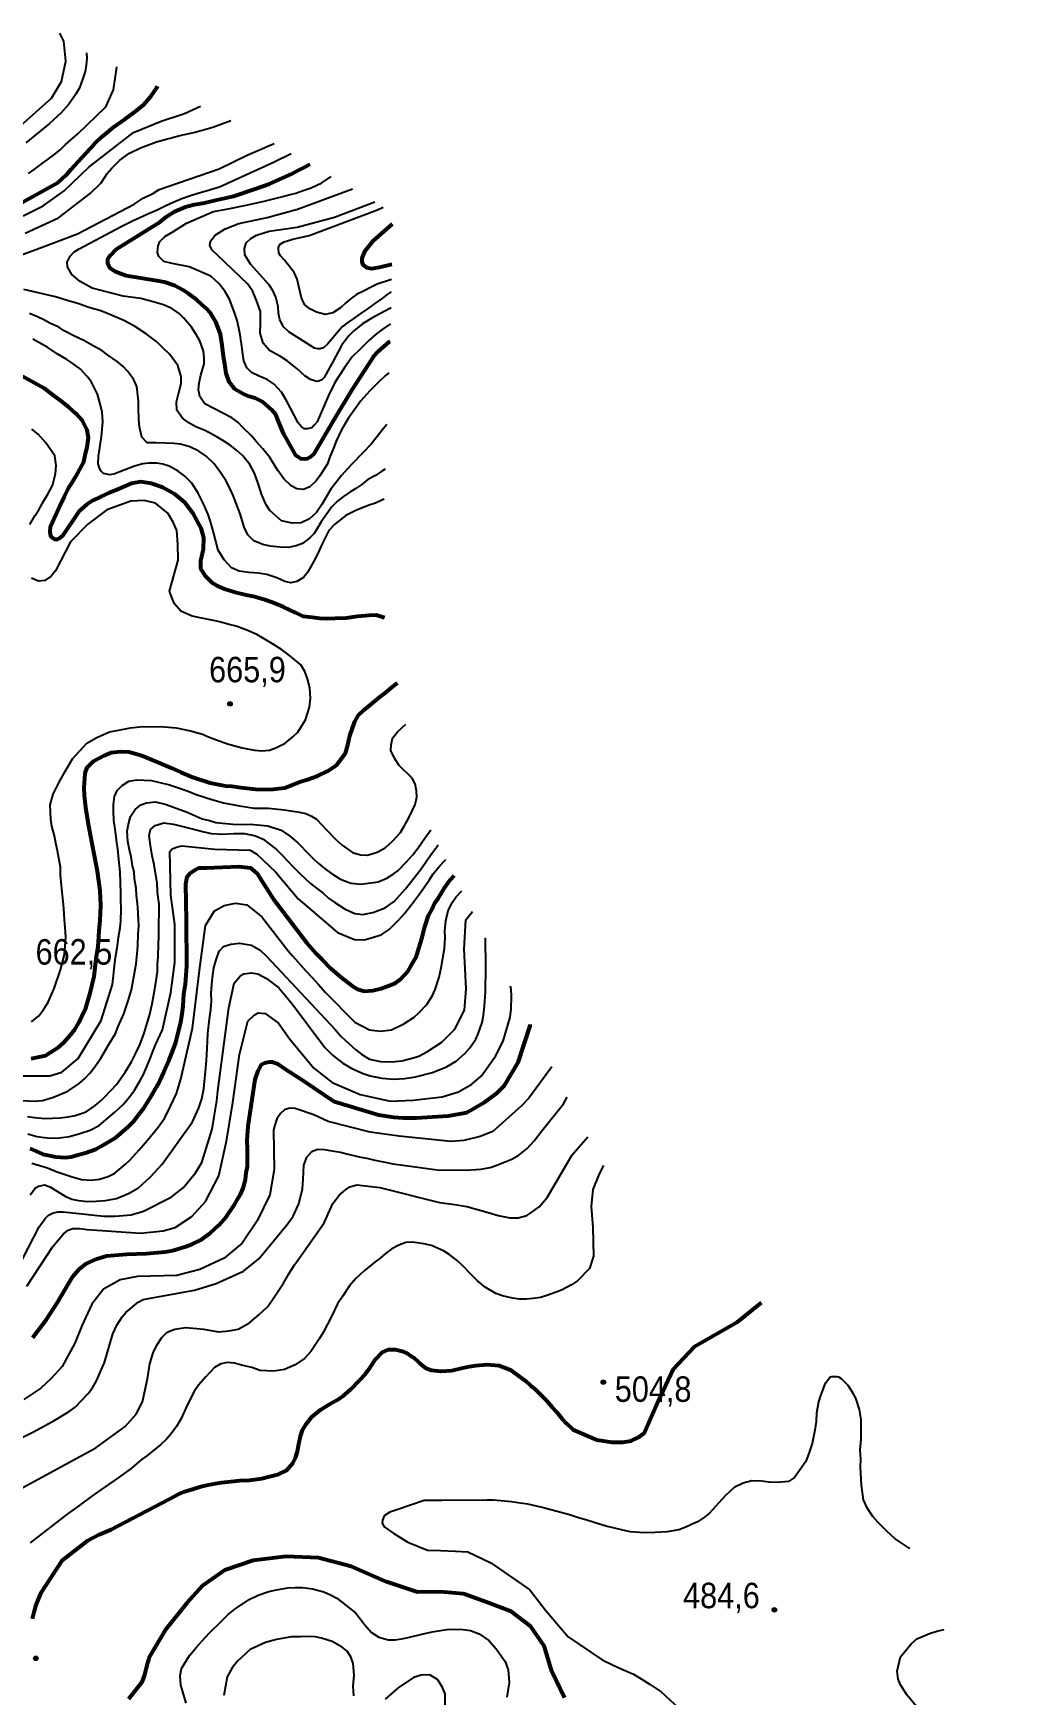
# Model space of a CAD drawing. Header units: metres. Extents: x 547833 to 556102, y 1844799 to 1850994.
# Drawn here: x 553351 to 554000, y 1849495 to 1850604 of the extents above; entities that cross this region are included whole.
import ezdxf

# ---------------------------------------------------------------- set-up
doc = ezdxf.new("R2010")
doc.units = ezdxf.units.M
doc.header["$LTSCALE"] = 6.8
for name, color, linetype, lineweight in [('1', 7, 'Continuous', 25), ('2', 7, 'Continuous', 53), ('5', 7, 'Continuous', 13)]:
    doc.layers.add(name, color=color, linetype=linetype, lineweight=lineweight)

msp = doc.modelspace()

# ---------------------------------------------------------------- hatches: boundary and pattern name
at = {"layer": '5'}
for points in [[(553483.8, 1850156.29, 1), (553480.8, 1850156.29, 1)], [(553732.94, 1849703.54, 1), (553729.94, 1849703.54, 1)], [(553847.09, 1849551.6, 1), (553844.09, 1849551.6, 1)], [(553354.22, 1849519.22, 1), (553351.22, 1849519.22, 1)]]:
    msp.add_hatch(color=256, dxfattribs=at).paths.add_polyline_path(points)

# ---------------------------------------------------------------- linework, layer by layer
at = {"layer": '1'}
for p, q in [((553406.68, 1850581.28), (553406.67, 1850581.35)), ((553589.38, 1850409.8), (553583.86, 1850406.13))]:
    msp.add_line(p, q, dxfattribs=at)
for points in [[(553340.64, 1850540.41), (553363.28, 1850560.4), (553369.87, 1850571.68), (553372.76, 1850585.2), (553371.46, 1850598.59), (553368.81, 1850603.84)], [(553386.5, 1850590.81), (553386.66, 1850586.92), (553386.36, 1850582.5), (553385.59, 1850578.4), (553384.2, 1850573.59), (553381.84, 1850567.41), (553379.39, 1850563.07), (553374.78, 1850556.54), (553369.56, 1850550.68), (553361.64, 1850543.4), (553346.02, 1850530.77)], [(553347.86, 1850510.33), (553351.66, 1850512.97), (553357.05, 1850516.89), (553360.22, 1850519.45), (553365.33, 1850523.03), (553368.92, 1850526.11), (553372.62, 1850529.68), (553375.76, 1850532.56), (553380.8, 1850536.76), (553399.37, 1850554.78), (553404.51, 1850566.05), (553406.68, 1850581.28)], [(553344.27, 1850481.95), (553357.72, 1850488.68), (553371.55, 1850498.57), (553388.16, 1850514.4), (553417.84, 1850537.56), (553436.41, 1850545.17), (553451.99, 1850550.29), (553462.55, 1850555.14)], [(553345.53, 1850470.35), (553367.75, 1850480.71), (553389.01, 1850496.93), (553395.66, 1850503.3), (553396.25, 1850504.1), (553400.34, 1850510.26), (553403.36, 1850513.89), (553408.85, 1850519.22), (553415.34, 1850523.78), (553422.59, 1850527.4), (553433.34, 1850531.43), (553448.87, 1850535.52), (553458.15, 1850537.56), (553470.94, 1850541.06), (553482.8, 1850545.64)], [(553342.48, 1850455.72), (553355.27, 1850460.3), (553380.53, 1850470.05), (553418.24, 1850489.82), (553424.43, 1850493.68), (553431.15, 1850497.12), (553434.99, 1850499.45), (553475.07, 1850513.27), (553494.23, 1850522.57), (553511.73, 1850530.27)], [(553422.71, 1850426.7), (553410.99, 1850428.37), (553390.25, 1850433.75), (553382.29, 1850438.03), (553376.78, 1850442.73), (553373.93, 1850447.84), (553373.72, 1850451.1), (553375.56, 1850454.98), (553378.21, 1850458.05), (553381.68, 1850459.88), (553409.68, 1850474.8), (553417.29, 1850478.66), (553422.1, 1850480.78), (553427.5, 1850483.29), (553433.66, 1850486.04), (553439.06, 1850488.55), (553444.46, 1850491.05), (553450.17, 1850493.6), (553455.96, 1850495.51), (553460.84, 1850497.01), (553466.34, 1850498.59), (553475.35, 1850501.34), (553510.83, 1850517.62), (553523.12, 1850523.68)], [(553583.86, 1850406.13), (553580.37, 1850403.52), (553574.91, 1850398.8), (553568.96, 1850392.76), (553563.84, 1850387.76), (553558.94, 1850380.89), (553554.76, 1850374.57), (553551.93, 1850370.3), (553547.96, 1850362.12), (553540.41, 1850344.46), (553538.43, 1850342.19), (553536.88, 1850340.49), (553533.76, 1850339.78), (553532.07, 1850339.78), (553529.95, 1850341.06), (553527.82, 1850343.89), (553520.15, 1850358.18), (553516.77, 1850364.27), (553511.74, 1850369.69), (553507.12, 1850372.8), (553501.68, 1850374.87), (553496.65, 1850377.46), (553493.46, 1850380.57), (553491.51, 1850385.24), (553490.84, 1850389.74), (553490.06, 1850396.6), (553488.76, 1850403.88), (553487.05, 1850412.05), (553485.34, 1850417.38), (553483.52, 1850422.23), (553481.96, 1850426.31), (553478.83, 1850431.64), (553475.11, 1850436.59), (553469.48, 1850441.63), (553455.16, 1850447.85), (553443.73, 1850450.1), (553438.23, 1850451.53), (553434.76, 1850454.79), (553433.94, 1850457.45), (553434.35, 1850461.94), (553435.57, 1850464.8), (553438.84, 1850468.07), (553444.14, 1850471.33), (553453.32, 1850477.05), (553471.22, 1850484.77), (553481.13, 1850486.53), (553493.01, 1850488.98), (553505.16, 1850491.78), (553511.29, 1850493.42), (553526.18, 1850497.16), (553531.2, 1850498.83), (553536.36, 1850500.68), (553543.56, 1850504.02), (553549.85, 1850508.19)], [(553582.21, 1850416.52), (553576.85, 1850413.7), (553570.65, 1850409.84), (553565.02, 1850405.26), (553561.32, 1850401.68), (553556.65, 1850395.47), (553554.45, 1850391.27), (553551.06, 1850384.89), (553545.21, 1850374.11), (553543.68, 1850372.43), (553542, 1850371.74), (553540.17, 1850371.43), (553538.64, 1850371.74), (553536.12, 1850372.81), (553532.3, 1850375.18), (553526.82, 1850380.09), (553520.4, 1850385.2), (553515.96, 1850388.17), (553508.57, 1850392.07), (553504.54, 1850396.98), (553502.52, 1850403.7), (553502.57, 1850410.18), (553502.62, 1850418.08), (553500.04, 1850425.52), (553497.64, 1850431.4), (553494.23, 1850436.39), (553473.92, 1850455.73), (553470.31, 1850458.94), (553468.91, 1850462.15), (553469.31, 1850464.96), (553472.32, 1850469.17), (553479.13, 1850473.38), (553488.15, 1850476.79), (553507.19, 1850480.81), (553527.44, 1850486.42), (553564, 1850500)], [(553589.96, 1850431.19), (553587.21, 1850429.56), (553584.03, 1850426.99), (553578.91, 1850423.41), (553574.1, 1850419.86), (553569.12, 1850416.46), (553564.58, 1850413.26), (553560.33, 1850410.41), (553557.15, 1850407.84), (553547.4, 1850396.21), (553544.75, 1850393.97), (553542.5, 1850393.15), (553540.87, 1850393.15), (553538.63, 1850393.56), (553529, 1850399.91), (553521.71, 1850404.29), (553518, 1850407.82), (553515.56, 1850412.6), (553514.75, 1850416.93), (553514.4, 1850421.46), (553512.89, 1850427.77), (553511.19, 1850431.68), (553508.3, 1850436.24), (553495.97, 1850449.71), (553492.16, 1850455.93), (553491.96, 1850460.14), (553493.16, 1850463.95), (553496.17, 1850466.76), (553499.98, 1850469.17), (553508.4, 1850471.78), (553527.04, 1850474.39), (553552.09, 1850481.01), (553579.02, 1850491.3)], [(553590.13, 1850439.46), (553580.44, 1850436.37), (553576.11, 1850434.14), (553571.33, 1850431.71), (553566.7, 1850429.44), (553563.34, 1850427.01), (553559.29, 1850423.71), (553556.01, 1850420.65), (553551.03, 1850417.25), (553545.8, 1850416.02), (553539.94, 1850417.57), (553535.57, 1850419.92), (553532.1, 1850422.68), (553530.01, 1850427.18), (553528.99, 1850431.96), (553527.18, 1850439.65), (553525.09, 1850444.15), (553518.62, 1850452.32), (553516.01, 1850455.33), (553514.81, 1850457.13), (553514.61, 1850460.14), (553514.61, 1850461.14), (553515.81, 1850462.95), (553518.42, 1850464.55), (553524.23, 1850466.36), (553535.05, 1850468.77), (553580.81, 1850485.98), (553584.45, 1850487.76)], [(553490.81, 1850321.7), (553486.58, 1850325.64), (553482.41, 1850328.95), (553478.67, 1850331.37), (553474.26, 1850334.03), (553468.71, 1850337.03), (553465.03, 1850338.82), (553459.55, 1850341.2), (553454.84, 1850343.83), (553450.53, 1850346.97), (553446.78, 1850352.23), (553446.63, 1850357.74), (553447.9, 1850363.25), (553449.65, 1850370.08), (553449.61, 1850374.65), (553447.51, 1850381.99), (553442.09, 1850389.43), (553437.12, 1850394.23), (553433.55, 1850397.93), (553426.33, 1850403.11), (553418.63, 1850408.4), (553411.41, 1850412.16), (553406.76, 1850414.16), (553402.12, 1850416.16), (553396.01, 1850418.46), (553388.18, 1850420.73), (553380.76, 1850423.52), (553373.58, 1850425.55), (553365.88, 1850428), (553344.61, 1850432.87)], [(553588.19, 1850377.25), (553585.8, 1850375.09), (553581.52, 1850371.13), (553575.71, 1850365.26), (553569.69, 1850358.42), (553564.1, 1850350.68), (553561.23, 1850346.73), (553556.47, 1850338.61), (553553.16, 1850331.6), (553551.47, 1850326.99), (553548.75, 1850320.37), (553547.3, 1850316.42), (553542.36, 1850308.44), (553539.91, 1850305), (553535.62, 1850301.04), (553531.4, 1850299.3), (553526.93, 1850299.74), (553523.08, 1850301.67), (553518.12, 1850306.48), (553514.33, 1850312.05), (553511.27, 1850316.75), (553508.94, 1850320.59), (553504.18, 1850326.37), (553500.01, 1850331.11), (553496.36, 1850335.43), (553491.05, 1850340.51), (553487.47, 1850344.21), (553483.52, 1850347.08), (553465.58, 1850356.4), (553462.11, 1850361.3), (553461.29, 1850365.79), (553461.7, 1850370.48), (553462.93, 1850375.59), (553465.17, 1850383.14), (553465.17, 1850387.23), (553464.56, 1850391.72), (553462.06, 1850398.48), (553459.28, 1850403.53), (553456.6, 1850407.65), (553454.03, 1850410.83), (553451.32, 1850413.84), (553448.47, 1850416.68), (553443.51, 1850420.06), (553437.86, 1850422.58), (553430.99, 1850424.64), (553422.71, 1850426.7)], [(553390.9, 1850395.31), (553384.83, 1850398.73), (553378, 1850401.9), (553371.62, 1850405.28), (553368.04, 1850407.56), (553362.04, 1850410.35), (553358.16, 1850412.6), (553353.82, 1850414.63), (553348.52, 1850416.87)], [(553589.75, 1850420.45), (553589.51, 1850420.35), (553582.21, 1850416.52)], [(553585.12, 1850292.82), (553583.53, 1850292.1), (553579.48, 1850290.22), (553575.22, 1850288.79), (553566.74, 1850285.62), (553559.57, 1850281.97), (553552.34, 1850276.1), (553548.23, 1850272), (553543.99, 1850263.47), (553541.85, 1850258.65), (553539.16, 1850253.13), (553534.05, 1850243.87), (553531.43, 1850240.57), (553527, 1850237.86), (553522.84, 1850236.92), (553518.79, 1850237.88), (553513.62, 1850240.29), (553506.89, 1850242.53), (553501.1, 1850243.45), (553494.9, 1850243.85), (553488.49, 1850244.71), (553483.32, 1850247.12), (553478.46, 1850252.41), (553474.43, 1850258.74), (553471.42, 1850269.93), (553469.26, 1850277.89), (553467.62, 1850282.6), (553464.59, 1850289.83), (553461.11, 1850296.86), (553456.87, 1850303.64), (553452.07, 1850308.31), (553447.77, 1850311.45), (553441.7, 1850314.87), (553437.43, 1850316.28), (553433.41, 1850316.93), (553428.22, 1850316.81), (553424.16, 1850316.35), (553418.49, 1850314.92), (553404.72, 1850309.53), (553402.2, 1850309.19), (553397.97, 1850309.99), (553396.25, 1850311.59), (553395.11, 1850313.54), (553394.42, 1850316.52), (553394.53, 1850321.52), (553395.14, 1850325.85), (553396.51, 1850334.69), (553397.46, 1850344.43), (553396.89, 1850350.84), (553395.87, 1850355.61), (553393.78, 1850362.95), (553389.67, 1850371.33), (553387.07, 1850374.82), (553382.59, 1850379.53), (553376.72, 1850383.91), (553373.32, 1850386.05), (553367.04, 1850389.92), (553360.73, 1850394.1), (553350.63, 1850399.59)], [(553585.85, 1850312.86), (553583.69, 1850311.54), (553579.44, 1850308.69), (553574.38, 1850305.91), (553570.34, 1850302.61), (553566.22, 1850299.93), (553562.24, 1850297.43), (553557.99, 1850294.58), (553554.08, 1850291.45), (553550.24, 1850287.7), (553546.82, 1850283.05), (553543.16, 1850277.74), (553540.92, 1850273.86), (553538.36, 1850269.93), (553535.53, 1850267.09), (553530.58, 1850263.37), (553526.36, 1850261.63), (553521.09, 1850260.71), (553515.72, 1850260.74), (553509.17, 1850261.42), (553504.15, 1850262.58), (553498.18, 1850265.06), (553494.26, 1850269.04), (553491.79, 1850274.13), (553490.49, 1850278.56), (553489.03, 1850283.13), (553484.5, 1850295.25), (553482.2, 1850300.2), (553479.42, 1850305.25), (553476.36, 1850309.95), (553471.84, 1850316.39), (553466.35, 1850321.61), (553461.56, 1850324.85), (553455.39, 1850327.79), (553449.36, 1850329.47), (553444.89, 1850329.91), (553439.17, 1850330.21), (553432.83, 1850330.44), (553426.97, 1850330.56), (553423.4, 1850334.26), (553421.82, 1850341.19), (553421.4, 1850346.35), (553421.21, 1850353.59), (553421.16, 1850358.16), (553420.66, 1850363.95), (553420.03, 1850368.14), (553417.91, 1850372.95), (553413.98, 1850378.35), (553411.1, 1850381.49), (553407.11, 1850384.67), (553400.58, 1850389.3), (553396.8, 1850392.03), (553390.9, 1850395.31)], [(553348.69, 1850276.06), (553352, 1850281.65), (553354.7, 1850285.74), (553358.11, 1850291.81), (553360.77, 1850296.22), (553363.91, 1850301.94), (553365.87, 1850309.74), (553366.34, 1850315.32), (553365.46, 1850321.7), (553359.41, 1850330.48), (553354.34, 1850336.22), (553350, 1850339.68)], [(553586.94, 1850342.68), (553584.74, 1850339.92), (553576.45, 1850329.51), (553570.95, 1850323.68), (553563.45, 1850316.04), (553556.71, 1850308.64), (553549.69, 1850299.48), (553543.58, 1850289.31), (553540.1, 1850283.87), (553535.36, 1850279.7), (553529.82, 1850277.02), (553523.69, 1850276.8), (553516.72, 1850278.38), (553508.98, 1850285.39), (553506.3, 1850289.51), (553503.55, 1850295.67), (553501.11, 1850303.29), (553498.6, 1850310.11), (553495.57, 1850315.92), (553490.81, 1850321.7)], [(553534.04, 1850172.98), (553532.22, 1850177.83), (553529.51, 1850182.26), (553522.01, 1850188.51), (553516.67, 1850192.48), (553510.7, 1850196.39), (553500.22, 1850202.46), (553493.57, 1850205.5), (553486.49, 1850208.01), (553481.78, 1850209.21), (553475.26, 1850211), (553471.2, 1850211.96), (553462.33, 1850213.64), (553456.99, 1850214.77), (553449.5, 1850218.18), (553445.25, 1850222.9), (553443.86, 1850226.23), (553441.92, 1850231.51), (553447.74, 1850252.06), (553447.47, 1850262.89), (553446.91, 1850272.05), (553444.41, 1850277.61), (553440.81, 1850283.44), (553432.48, 1850290.1), (553424.99, 1850292.05), (553416.11, 1850291.49), (553400.02, 1850285.66), (553387.53, 1850276.22), (553375.88, 1850264.28), (553365.94, 1850245.02), (553362.87, 1850241.52), (553358.78, 1850238.53), (553354.42, 1850238.03), (553349.91, 1850240.21)], [(553349.9, 1849943.96), (553354.63, 1849948.13), (553357.54, 1849951.78), (553361.02, 1849957.22), (553364.88, 1849966.35), (553369.15, 1849978.83), (553371.8, 1849988.92), (553372.41, 1849994.67), (553372.67, 1850000.7), (553372.31, 1850006.66), (553371.85, 1850012.13), (553371.7, 1850016.22), (553371.17, 1850022.31), (553370.46, 1850028.55), (553369.29, 1850041.68), (553369.14, 1850047.19), (553367.22, 1850058.24), (553366.17, 1850063.33), (553365.15, 1850068.11), (553363.48, 1850074.55), (553362.77, 1850079.37), (553362.34, 1850088.79), (553364.37, 1850095.97), (553368.19, 1850103.98), (553372.54, 1850111.58), (553377.17, 1850119.52), (553386.71, 1850130.07), (553393.39, 1850133.83), (553401.97, 1850137.49), (553406.75, 1850138.5), (553415.86, 1850140.33), (553423.82, 1850141.07), (553438.51, 1850141), (553446.35, 1850140.15), (553455.88, 1850138.23), (553464.03, 1850136), (553468.01, 1850134.24), (553473.29, 1850132.31), (553480.53, 1850129.66), (553490.48, 1850126.84), (553498.56, 1850125.23), (553503.65, 1850124.86), (553508.64, 1850125.42), (553512.9, 1850126.85), (553519.16, 1850130.09), (553524.21, 1850134.29), (553527.5, 1850137.35), (553532.71, 1850145.68), (553535.39, 1850154.03), (553536.01, 1850159.79), (553535.5, 1850166.99), (553534.04, 1850172.98)], [(553340.02, 1849907.89), (553361.98, 1849907.87), (553370.08, 1849910.33), (553380.88, 1849919.44), (553396.36, 1849944.81), (553403.89, 1849969.03), (553404.88, 1849977.04), (553405.32, 1849981.51), (553405.96, 1849986.95), (553407.3, 1849994.68), (553407.91, 1850000.43), (553408.93, 1850006.7), (553409.34, 1850011.49), (553409.74, 1850019.11), (553409.48, 1850025.55), (553409.44, 1850030.13), (553408.99, 1850043.81), (553408.18, 1850052.4), (553407.54, 1850059.43), (553406.76, 1850063.45), (553406.31, 1850067.5), (553405.39, 1850074.19), (553404.76, 1850078.38), (553404.5, 1850084.82), (553404.49, 1850089.08), (553405.31, 1850094.39), (553407.07, 1850098.38), (553410.32, 1850101.74), (553414.89, 1850104.63), (553420.15, 1850105.54), (553429.99, 1850105.08), (553434.53, 1850104.01), (553441.85, 1850102.16), (553446.6, 1850100.65), (553454.33, 1850097.89), (553459.63, 1850095.65), (553470.11, 1850092.42), (553477.94, 1850090.15), (553488.58, 1850088.2), (553498.39, 1850086.62), (553508.02, 1850086.61), (553518.42, 1850085.42), (553527.4, 1850084.23), (553532.91, 1850082.96), (553536.72, 1850081.34), (553540.12, 1850079.2), (553543.87, 1850075.36), (553546.58, 1850072.35), (553552.87, 1850065.64), (553557.24, 1850061.88), (553563.94, 1850057.11), (553569.49, 1850055.53), (553574.09, 1850055.26), (553580.5, 1850057.25), (553585.86, 1850060.07), (553591.02, 1850064.76), (553596.06, 1850070.38), (553598.58, 1850074.61), (553601.21, 1850079.33), (553604, 1850085.33), (553605.93, 1850089.18), (553606.96, 1850094.04), (553606.81, 1850098.12), (553605.8, 1850102.9), (553603.95, 1850106.64), (553595.13, 1850115.18), (553592.35, 1850119.56), (553589.56, 1850125.13), (553589.96, 1850128.92), (553590.76, 1850133.3), (553594.14, 1850137.68), (553599.57, 1850142.74)], [(553343.05, 1849891.56), (553351.64, 1849890.96), (553357.25, 1849891.59), (553364.59, 1849893.69), (553374.08, 1849897.76), (553381.55, 1849902.87), (553385.15, 1849905.97), (553388.81, 1849909.85), (553392.13, 1849914.02), (553396.06, 1849919.68), (553401.1, 1849928.14), (553405.87, 1849936.26), (553407.56, 1849940.87), (553411.49, 1849949.37), (553414.45, 1849958.07), (553416.61, 1849965.42), (553418.36, 1849975.09), (553419.69, 1849982.82), (553420.34, 1849989.68), (553420.88, 1849994.64), (553421.07, 1850002.71), (553421.4, 1850008.12), (553421.26, 1850012.2), (553420.75, 1850020.83), (553419.87, 1850028.62), (553419.65, 1850033.34), (553418.63, 1850039.54), (553418.28, 1850044.07), (553417.33, 1850048.23), (553416.35, 1850054.12), (553415.33, 1850058.9), (553414.07, 1850064.44), (553413.78, 1850071.19), (553414.5, 1850076.01), (553415.98, 1850081.07), (553418.91, 1850085.82), (553422.82, 1850088.95), (553426.63, 1850090.17), (553432.55, 1850090.84), (553439.03, 1850089.37), (553449.57, 1850085.51), (553453.7, 1850083.93), (553463.83, 1850079.55), (553468.54, 1850078.35), (553472.95, 1850077.11), (553484.28, 1850076.03), (553490, 1850075.73), (553495.82, 1850075.91), (553507.63, 1850074.73), (553516.47, 1850071.94), (553521.96, 1850068.14), (553527.68, 1850063.58), (553535.39, 1850055.45), (553538.24, 1850052.62), (553541.23, 1850049.96), (553545.95, 1850045.91), (553549.38, 1850043.46), (553555.52, 1850039.42), (553559.34, 1850037.8), (553563.26, 1850036.67), (553569.67, 1850035.82), (553581.17, 1850037.43), (553587.05, 1850039.84), (553591.17, 1850042.52), (553594.52, 1850044.95), (553600.02, 1850050.78), (553604.1, 1850055.19), (553607.97, 1850060.05)], [(553434.34, 1849987.32), (553434.63, 1849995.88), (553434.73, 1850000.63), (553434.91, 1850010.12), (553435, 1850016.29), (553434.92, 1850022.59), (553434.42, 1850026.96), (553433.97, 1850031.01), (553433.64, 1850036.66), (553432.41, 1850044.73), (553431.5, 1850049.99), (553430.31, 1850054.91), (553429.22, 1850061.73), (553428.3, 1850068.42), (553429.27, 1850072.47), (553432.45, 1850075.04), (553438.09, 1850076.79), (553444.5, 1850075.94), (553450.01, 1850074.67), (553459.62, 1850072.13), (553463.85, 1850071.03), (553469.84, 1850069.65), (553477.47, 1850069.25), (553484.85, 1850069.62), (553491.95, 1850069.63), (553499.23, 1850068.09), (553504.53, 1850065.85), (553513.35, 1850059.11), (553517.1, 1850055.27), (553521.06, 1850050.99), (553524.08, 1850048.01), (553529.08, 1850042.9), (553536.13, 1850036.43), (553540.12, 1850033.26), (553544.46, 1850029.8), (553548.14, 1850026.59), (553552.27, 1850023.58), (553559.07, 1850019.3), (553565.55, 1850016.4), (553570.99, 1850015.76), (553577.64, 1850016.98), (553585.81, 1850020.12), (553591.8, 1850024.43), (553599.37, 1850032.87), (553605.17, 1850040.16), (553609.87, 1850046.06), (553613.26, 1850051.02), (553616.09, 1850055.29), (553620.89, 1850061.67), (553621.35, 1850062.19)], [(553607.97, 1850060.05), (553612.29, 1850066.54), (553616.27, 1850072.14)], [(553347.32, 1849869.16), (553353.36, 1849867.47), (553360.25, 1849866.52), (553366.91, 1849866.32), (553375.29, 1849867.59), (553382.18, 1849869.48), (553389.03, 1849871.67), (553394.99, 1849874.87), (553399.76, 1849878.73), (553405.5, 1849883.8), (553410.79, 1849888.66), (553415.52, 1849894.25), (553418.53, 1849898.38), (553422.64, 1849905.32), (553424.6, 1849908.86), (553426.33, 1849913.16), (553428.84, 1849918.81), (553430.91, 1849924.26), (553432.63, 1849928.56), (553437.32, 1849938.72), (553442.8, 1849963.63), (553445.55, 1849983.55), (553445.47, 1850008.9), (553442.79, 1850028.55), (553442.2, 1850057.72), (553443.69, 1850059.51), (553446.66, 1850060.7), (553450.23, 1850061.59), (553472.24, 1850059.21), (553495.73, 1850058.61), (553500.19, 1850055.94), (553512.68, 1850044.03), (553527.85, 1850026.17), (553554.02, 1850003.54), (553565.32, 1849999.08)], [(553565.32, 1849999.08), (553572.16, 1849998.78), (553583.29, 1850001.99), (553588.55, 1850005.75), (553595.08, 1850012.17), (553598.71, 1850016.37), (553603.55, 1850022.45), (553609.04, 1850029.7), (553615.29, 1850038.62), (553617.99, 1850042.71), (553622.27, 1850048.09), (553625.11, 1850050.94), (553626.39, 1850052.32)], [(553350.11, 1849849.72), (553360.61, 1849846.66), (553366.26, 1849844.15), (553376.94, 1849840.46), (553383.29, 1849838.81), (553389.66, 1849838.27), (553395.27, 1849838.91), (553401.05, 1849840.83), (553405.38, 1849843.06), (553412.61, 1849848.93), (553415.44, 1849851.77), (553421.49, 1849858.3), (553427.19, 1849865.11), (553434.28, 1849873.64), (553438.77, 1849879.99), (553442.63, 1849887.69), (553446.56, 1849896.19), (553449.42, 1849905.83), (553457.19, 1849939.76), (553462.23, 1849980.09), (553465.92, 1850008.33), (553471.97, 1850018.07), (553478.35, 1850021.77), (553486.07, 1850023.12), (553493.46, 1850022.11), (553503.54, 1850014.04), (553521.02, 1849991.46), (553524.07, 1849988.18), (553532.62, 1849978.25), (553537.1, 1849973.55), (553541.06, 1849969.26), (553546.13, 1849963.52), (553565.57, 1849943.7), (553575.4, 1849938.78), (553582.84, 1849937.69), (553590.15, 1849938.67), (553598.39, 1849942.61), (553605.13, 1849947.16), (553608.14, 1849949.87), (553613.64, 1849955.7), (553617.54, 1849961.67), (553619.3, 1849965.66), (553621.85, 1849973.84), (553623.18, 1849980.15), (553625.37, 1849992.87), (553625.98, 1850000.05), (553625.76, 1850004.76), (553626.27, 1850011.44), (553627.84, 1850018.41), (553630.85, 1850023.96), (553633.3, 1850027.4), (553637.07, 1850031.41)], [(553469.77, 1849963.08), (553470.2, 1849968.97), (553470.65, 1849973.44), (553471.46, 1849980.16), (553473.08, 1849985.4), (553475.11, 1849991.15), (553477.91, 1849994.31), (553482.79, 1849995.81), (553488.54, 1849996.62), (553496.76, 1849995.19), (553502.34, 1849991.87), (553506.75, 1849987.79), (553552.56, 1849938.83), (553556.21, 1849934.51), (553559.05, 1849931.68), (553566.24, 1849925.39), (553570.23, 1849922.21), (553575.47, 1849919.17), (553582.75, 1849917.63), (553590.2, 1849917.37), (553596.92, 1849917.97), (553602.91, 1849919.44), (553608.24, 1849921.15), (553614.06, 1849924.18), (553623.6, 1849930.47), (553627.03, 1849933.7), (553632.25, 1849939.18), (553638.78, 1849951.74), (553639.97, 1849966.03), (553638.49, 1849992.52), (553639.67, 1850012.17), (553644.09, 1850017.66)], [(553343.84, 1849785.71), (553354.96, 1849807.25), (553358.92, 1849812.65), (553361.08, 1849814.99), (553363.77, 1849816.42), (553367.37, 1849817.14), (553370.96, 1849817.32), (553398.03, 1849814.31), (553405.77, 1849814.31), (553416.41, 1849815.28), (553424.64, 1849817.7), (553443.02, 1849826.9), (553451.15, 1849833.17), (553459.24, 1849843.25), (553463.55, 1849850.08), (553470.42, 1849872.37), (553472.03, 1849881.87), (553473.49, 1849891.19), (553474.14, 1849898.05), (553481.61, 1849953.33), (553485.04, 1849969.82), (553488.82, 1849974.28), (553491.56, 1849976), (553496.71, 1849976.69), (553500.83, 1849976), (553506.66, 1849972.91), (553514.9, 1849966.73), (553523.82, 1849956.08), (553545.54, 1849926.99), (553550.77, 1849921.69), (553557.55, 1849916.37), (553563.57, 1849912.81), (553571.26, 1849909.5), (553575.87, 1849908.06), (553583.71, 1849906.41), (553591.45, 1849905.78), (553598.92, 1849906.15), (553606.1, 1849907.24), (553617.33, 1849910.16), (553626.67, 1849913.99), (553633.25, 1849917.85), (553639.11, 1849922.97), (553642.33, 1849926.62), (553646.31, 1849932.49), (553647.99, 1849936.08), (553650.54, 1849943.52), (553651.58, 1849948.19), (553652.21, 1849954.51), (553652.7, 1849963.81), (553652.94, 1849980.69), (553652.86, 1849999.71), (553653.03, 1850000.16)], [(553347.26, 1849880.83), (553351.77, 1849880.08), (553358.77, 1849879.61), (553368.99, 1849879.98), (553374.29, 1849880.58), (553378.93, 1849881.42), (553386.37, 1849884), (553391.35, 1849887.41), (553394.67, 1849890.15), (553398.41, 1849893.42), (553403.04, 1849898.52), (553406.57, 1849902.24), (553412.44, 1849910.32), (553416.55, 1849917.26), (553419, 1849922.12), (553422.03, 1849928.78), (553425.1, 1849936.54), (553427.02, 1849943.23), (553428.5, 1849948.3), (553430.46, 1849956.1), (553431.48, 1849962.37), (553432.65, 1849968.82), (553433.88, 1849977.48), (553433.97, 1849982.23), (553434.34, 1849987.32)], [(553346.67, 1849767.68), (553363.97, 1849794.11), (553371.14, 1849802.57), (553374.38, 1849804.91), (553377.44, 1849805.99), (553382.11, 1849806.17), (553387.05, 1849805.44), (553422.63, 1849803.06), (553437.77, 1849804.52), (553445.69, 1849806.8), (553456.84, 1849814.04), (553465.89, 1849824), (553474.93, 1849841.2), (553480.05, 1849864.43), (553484.28, 1849890.08), (553488.69, 1849922.27), (553494.22, 1849944.56), (553498.55, 1849948.61), (553501.15, 1849950.06), (553505.78, 1849949.48), (553514.73, 1849943.12), (553522.13, 1849932.55), (553538.24, 1849913.14), (553550.51, 1849903.61), (553569.17, 1849895.62), (553589.49, 1849891.18), (553604.47, 1849891.76), (553623.86, 1849894), (553634.7, 1849897.34), (553643.75, 1849902.47), (553650.08, 1849907.9), (553659.43, 1849921.18), (553664.55, 1849931.14), (553669.23, 1849947.16), (553669.88, 1849952.61), (553670.07, 1849960.68), (553669.95, 1849965.88), (553669.57, 1849967.78)], [(553349.03, 1849828.49), (553352.45, 1849833.17), (553354.61, 1849834.43), (553358.74, 1849835.14), (553362.52, 1849833.71), (553372.22, 1849827.77), (553376.73, 1849825.6), (553381.24, 1849824.85), (553387.16, 1849824.1), (553392.98, 1849824.28), (553399.25, 1849824.68), (553406.56, 1849826.15), (553414.47, 1849829.39), (553421.3, 1849833.17), (553429.21, 1849840.55), (553437.12, 1849849.02), (553457.24, 1849877.19), (553461.55, 1849886.52), (553463.55, 1849892.59), (553464.85, 1849899.21), (553465.39, 1849904.17), (553466.27, 1849913.11), (553466.61, 1849918.51), (553467.01, 1849926.14), (553467.24, 1849931.06), (553467.61, 1849936.15), (553468.7, 1849946.06), (553469.41, 1849952.3), (553470.02, 1849958.05), (553469.77, 1849963.08)], [(553697.05, 1849913.98), (553681.74, 1849893.12), (553676.91, 1849887.99), (553657.62, 1849870.79), (553649.17, 1849867.47), (553638.32, 1849864.76), (553629.58, 1849864.15), (553595.17, 1849867.66), (553575.91, 1849870.34), (553547.8, 1849877.41), (553538.19, 1849881.88), (553525.77, 1849886.15), (553521.95, 1849886.35), (553518.74, 1849885.35), (553515.92, 1849882.93), (553513.51, 1849879.31), (553511.9, 1849874.48), (553511.42, 1849871.92), (553511.75, 1849845.53), (553508.9, 1849828.57), (553500.46, 1849811.19), (553490.45, 1849796.39), (553478.3, 1849786.37), (553462.18, 1849778.82), (553446.91, 1849774.69), (553420.63, 1849774.07), (553409.07, 1849771.77), (553397.78, 1849765.55), (553390.07, 1849755.48), (553383.35, 1849741.22), (553378.74, 1849729.52), (553370.33, 1849714.08), (553362.97, 1849705.93), (553356.14, 1849699.62), (553344.79, 1849691.93)], [(553655.96, 1849846.9), (553660.34, 1849848.33), (553670.31, 1849852.43), (553675.15, 1849855.1), (553680.52, 1849859.37), (553685.35, 1849864.6), (553690.29, 1849871.2), (553704.87, 1849889.24), (553707.4, 1849893.71)], [(553331.33, 1849660.31), (553351.06, 1849670.33), (553365.36, 1849678.06), (553375.07, 1849683.95), (553379.03, 1849686.78), (553387.74, 1849696.02), (553390.61, 1849699.79), (553393.14, 1849704.45), (553398.62, 1849716.76), (553404.19, 1849735.78), (553406.83, 1849741.66), (553410.34, 1849747.08), (553412.75, 1849750.05), (553420.94, 1849757.02), (553424.43, 1849758.66), (553447.49, 1849762.82), (553458.64, 1849764.93), (553473.11, 1849769.46), (553491.2, 1849777.6), (553501.45, 1849785.75), (553520.42, 1849808.73), (553524.35, 1849814.39), (553528.32, 1849822.57), (553530.66, 1849832.63), (553531.2, 1849839), (553531.32, 1849843.44), (553531.56, 1849848.36), (553533.62, 1849853.8), (553536.84, 1849857.48), (553540.61, 1849859.01), (553545.05, 1849858.89), (553549.07, 1849858.24), (553556, 1849856.97), (553560.23, 1849855.87), (553568.51, 1849853.81), (553574.47, 1849852.75), (553579.02, 1849851.69), (553586.92, 1849850.21), (553590.97, 1849849.25), (553599.46, 1849848.16), (553620.53, 1849845.2), (553639.79, 1849845.08), (553649.7, 1849845.78), (553655.96, 1849846.9)], [(553562.36, 1849834), (553566.88, 1849835.21), (553582.25, 1849833.4), (553622.01, 1849823.4), (553632.4, 1849822.21), (553640.31, 1849820.74), (553647.48, 1849818.71), (553654.48, 1849816.82), (553661.35, 1849814.76), (553669.11, 1849813.11), (553674.62, 1849813.26), (553680.3, 1849814.7), (553683.83, 1849816.99), (553688.64, 1849820.54), (553693.93, 1849826.82), (553710.67, 1849855.16), (553721.12, 1849867.17)], [(553731.58, 1849848.18), (553728.73, 1849842.49), (553724.4, 1849832.18), (553723.32, 1849820.78), (553724.4, 1849806.67), (553724.88, 1849787.7), (553722.2, 1849779.35), (553714.28, 1849771.19), (553710.17, 1849768.51), (553704.08, 1849765.14), (553699.99, 1849763.57), (553693.76, 1849761.44), (553689.5, 1849760.01), (553684.69, 1849759.31), (553679.84, 1849758.91), (553675.57, 1849758.91), (553670.76, 1849759.62), (553664.1, 1849761.24), (553659.66, 1849762.79), (553652.55, 1849767.03), (553647.17, 1849771.32), (553642.52, 1849776.16), (553637.86, 1849781), (553633.98, 1849784.66), (553628.28, 1849788.91), (553624.71, 1849791.19), (553616.73, 1849794.7), (553611.71, 1849795.87), (553604.01, 1849796.89), (553599.61, 1849796.71), (553594.9, 1849795.07), (553590.3, 1849792.5), (553586.08, 1849789.34), (553582.49, 1849786.24), (553579.13, 1849783.81), (553571.76, 1849777.77), (553566.34, 1849772.73), (553562.15, 1849767.84), (553557.28, 1849760.65), (553554.04, 1849755.86), (553550.11, 1849747.37), (553544.38, 1849736.61), (553542, 1849732.56), (553536.33, 1849724.02), (553531.98, 1849719.26)], [(553339.21, 1849630.62), (553392.76, 1849659.72), (553412.27, 1849673.83), (553419.6, 1849682.27), (553424, 1849690.34), (553427.27, 1849705.66), (553428.81, 1849715.78), (553430.97, 1849723.13), (553433.39, 1849728.3), (553436.91, 1849733.43), (553440.47, 1849736.84), (553445.46, 1849738.82), (553452.59, 1849739.95), (553460.08, 1849739.37), (553464.55, 1849738.93), (553474.53, 1849737.22), (553481.56, 1849737.86), (553487.76, 1849738.88), (553495.34, 1849743.05), (553501.81, 1849748.68), (553507.51, 1849754.06), (553510.9, 1849759.03), (553517.91, 1849769.61), (553521.46, 1849775.85), (553525.36, 1849781.82), (553529.85, 1849788.17), (553545.17, 1849809.86), (553550.9, 1849822.84), (553555.42, 1849828.57), (553559.34, 1849831.89), (553562.36, 1849834)], [(553531.98, 1849719.26), (553525.82, 1849715.09), (553518.59, 1849712.06), (553511.45, 1849710.94), (553502.41, 1849711.33), (553496.83, 1849713.23), (553490, 1849714.98), (553485.28, 1849716.18), (553480.5, 1849716.59), (553476.17, 1849715.78), (553471.88, 1849713.24), (553468.77, 1849710.05), (553465.97, 1849706.89), (553461.2, 1849701.61), (553458.64, 1849697.69), (553454.09, 1849689.12), (553449.57, 1849678.82), (553446.5, 1849673.89), (553442.8, 1849668.9), (553439.87, 1849665.56), (553436.17, 1849661.99), (553430.39, 1849657.23), (553426.76, 1849654.45), (553423.13, 1849651.67), (553419.95, 1849649.1), (553416.66, 1849646.04), (553408.32, 1849640.2), (553401.3, 1849635.3), (553393.83, 1849630.19), (553390.2, 1849627.41), (553381.45, 1849621.05), (553373.56, 1849615.42), (553349, 1849596.4)], [(553935.88, 1849592.55), (553935.44, 1849592.77), (553926.21, 1849598.99), (553920.59, 1849604.03), (553914.68, 1849610.15), (553911.07, 1849614.17), (553907.45, 1849619.6), (553904.95, 1849625), (553903.68, 1849634.8), (553903.13, 1849646.58), (553903.26, 1849652.44), (553902.93, 1849658.09), (553903.5, 1849665.57), (553903.45, 1849674.41), (553903.44, 1849678.67), (553902.39, 1849685.18), (553899.94, 1849692.8), (553897.96, 1849696.37), (553894.73, 1849701.21), (553890.43, 1849705.75), (553888.68, 1849706.77), (553887.36, 1849707.14), (553885.75, 1849707.14), (553884, 1849706.99), (553882.61, 1849706.55), (553881.66, 1849705.38), (553880.05, 1849703.33), (553879.55, 1849702.81), (553876.38, 1849694.55), (553875.1, 1849690.46), (553873.77, 1849682.73), (553873.44, 1849677.32), (553872.51, 1849671.53), (553870.83, 1849662.66), (553868.84, 1849656.59), (553866.67, 1849650.66), (553859.03, 1849640), (553854.92, 1849637.33), (553847.43, 1849636.48), (553842.03, 1849636.81), (553836.9, 1849637.5), (553830.55, 1849637.72), (553824.74, 1849636.12), (553818.75, 1849633.23), (553813.04, 1849627.84), (553808.55, 1849622.91), (553802.22, 1849616.04), (553799.04, 1849613.47), (553794.19, 1849610.23), (553790.28, 1849608.53), (553786.54, 1849606.68), (553781.84, 1849605.04), (553774.11, 1849603.54), (553765.93, 1849603.24), (553758.69, 1849603.05), (553749.3, 1849603.72), (553743.48, 1849604.96), (553733.25, 1849607.43)], [(553733.25, 1849607.43), (553725.9, 1849609.6), (553719.83, 1849611.59), (553715.6, 1849612.69), (553708.87, 1849614.93), (553700.55, 1849617.3), (553689.8, 1849620.19), (553681.06, 1849622.04), (553674.48, 1849623.03), (553670.14, 1849623.65), (553663.11, 1849624.43), (553658.01, 1849624.8), (553653.75, 1849624.79), (553623.6, 1849624.59), (553611.93, 1849624.59), (553593.74, 1849618.4), (553588.93, 1849616.69), (553585.16, 1849614.28), (553584.13, 1849611.53), (553583.79, 1849609.47), (553585.16, 1849607.07), (553591.66, 1849602.45), (553601.04, 1849596.81), (553614.19, 1849591.45), (553622.77, 1849591.18), (553632.7, 1849590.64), (553641.01, 1849590.37), (553656.3, 1849582.85), (553682.33, 1849564.86), (553692.79, 1849551.44), (553708.08, 1849533.45), (553730.57, 1849518.23), (553737.92, 1849514.64), (553743.4, 1849512.26), (553751.55, 1849508.61), (553756.79, 1849505.57), (553762.59, 1849501.81)], [(553449.14, 1849507.84), (553449.89, 1849512.34), (553455.21, 1849521.16), (553459.94, 1849526.75), (553463.43, 1849530.77), (553468.65, 1849536.26), (553475.92, 1849543.24), (553481.17, 1849548.42), (553485.5, 1849552.06), (553495.18, 1849558.53), (553501.17, 1849561.42), (553508.17, 1849563.79), (553513.4, 1849565.02), (553520.98, 1849566.35), (553525.87, 1849566.43), (553530.75, 1849566.51), (553537.34, 1849565.52), (553544.83, 1849563.53), (553549.3, 1849561.66), (553553.67, 1849559.32), (553566, 1849549.5), (553569.47, 1849545.32), (553572.08, 1849541.82), (553576.63, 1849536.5), (553581.56, 1849533.43), (553587.94, 1849531.46), (553592.51, 1849531.51), (553598.09, 1849532.46), (553602.11, 1849533.23), (553610.38, 1849535.43), (553617.31, 1849537), (553626.94, 1849538.41), (553631.17, 1849538.73), (553637.68, 1849538.37), (553642.81, 1849537.68), (553648.57, 1849535.65), (553655.1, 1849531.02)], [(554000, 1849435.2), (553997.74, 1849437.35), (553992.64, 1849441.98), (553988.75, 1849445.65), (553975.77, 1849455.7), (553971.98, 1849458.43), (553965.77, 1849463.1), (553954.98, 1849471.98), (553949.52, 1849476.89), (553942.33, 1849484.6), (553934.06, 1849494.87), (553929.68, 1849501.48), (553928.15, 1849505.26), (553927.55, 1849510.56), (553929.78, 1849520.13), (553936.83, 1849528.98), (553940.57, 1849532.24), (553949.01, 1849535.73), (553953.9, 1849537.23), (553958.82, 1849538.37)], [(553557.21, 1849526.72), (553550.48, 1849530.38), (553543.27, 1849532.72), (553539.07, 1849533.5), (553533.36, 1849533.8), (553529.27, 1849533.66), (553523.45, 1849533.47), (553513.37, 1849531.85), (553506.02, 1849529.76), (553495.81, 1849525.13), (553487.24, 1849517.21), (553483.78, 1849512.87), (553480.36, 1849506.8), (553478.14, 1849494.39)], [(553565.01, 1849494.13), (553564.58, 1849500.71), (553565.19, 1849507.88), (553564.44, 1849515.85), (553563.01, 1849520.11), (553560.51, 1849524.09), (553557.21, 1849526.72)], [(553655.1, 1849531.02), (553659.82, 1849525.56), (553665.83, 1849517.08), (553667.89, 1849511.47), (553668.53, 1849503.02), (553666.96, 1849493.21)], [(553453.13, 1849489.34), (553450.86, 1849496.82), (553449.4, 1849501.39), (553449.14, 1849507.84)], [(553625.84, 1849488.23), (553625.96, 1849495.51), (553624.22, 1849499.73), (553620.95, 1849504.89), (553615.68, 1849508.24), (553609.86, 1849508.05), (553604.83, 1849506.38), (553594.56, 1849499.53), (553591.1, 1849496.61), (553585.77, 1849492.06)], [(553762.59, 1849501.81), (553769.95, 1849496.8), (553781.58, 1849486.12)]]:
    msp.add_lwpolyline(points, dxfattribs=at)
at = {"layer": '2'}
for points in [[(553391.83, 1850530.09), (553396.66, 1850534.73), (553400.42, 1850537.67), (553404.73, 1850541.31), (553412.01, 1850546.55), (553415.53, 1850548.83), (553420.01, 1850552.33), (553424.63, 1850556.01), (553429.36, 1850561.58), (553433.42, 1850567.4), (553434.03, 1850568.52)], [(553341.25, 1850489.55), (553367.66, 1850504.29), (553373.25, 1850509.25), (553376.28, 1850513.05), (553381.04, 1850518.32), (553386.21, 1850524.1), (553391.83, 1850530.09)], [(553588.95, 1850398.08), (553588.59, 1850397.82), (553581.26, 1850391.47), (553578.01, 1850388.1), (553563.56, 1850365.81), (553551.73, 1850346.21), (553538.15, 1850323.08), (553535.89, 1850320.95), (553533.76, 1850319.68), (553531.78, 1850319.54), (553529.52, 1850319.68), (553526.13, 1850321.94), (553518.01, 1850336.62), (553514.5, 1850345.38), (553512.79, 1850349.29), (553510.22, 1850352.47), (553504.42, 1850357.66), (553499.08, 1850360.21), (553494.99, 1850361.48), (553491.17, 1850363.1), (553485.45, 1850366.24), (553481.73, 1850371.19), (553479.81, 1850376.97), (553478.79, 1850383.17), (553477.92, 1850388.12), (553477.07, 1850395.6), (553475.91, 1850403.05), (553474.48, 1850407.31), (553472.77, 1850411.22), (553469.47, 1850416.69), (553466.07, 1850420.25), (553460.06, 1850425.88), (553454.37, 1850430.13), (553451.11, 1850432.45), (553445.73, 1850435.31), (553438.52, 1850437.65), (553432.07, 1850438.81), (553413.1, 1850441.91), (553405.96, 1850444.57), (553402.08, 1850447.02), (553400.86, 1850449.88), (553400.86, 1850452.94), (553402.49, 1850455.8), (553406.37, 1850459.68), (553435.69, 1850477.9), (553439.74, 1850481.2), (553445.17, 1850484.82), (553452.54, 1850488.02), (553458.53, 1850489.49), (553465.18, 1850490.72), (553472.56, 1850492.5), (553484.58, 1850495.13), (553499.19, 1850499.94), (553508.6, 1850503.22), (553517.46, 1850507.22), (553523.18, 1850509.76), (553527.64, 1850512.16), (553531.97, 1850514.39), (553535.7, 1850516.39)], [(553590.32, 1850449.45), (553582.08, 1850447.44), (553576.84, 1850446.69), (553573.6, 1850447.19), (553571.1, 1850449.19), (553570.6, 1850451.19), (553570.6, 1850453.68), (553572.6, 1850458.68), (553577.84, 1850465.17), (553590.85, 1850476.54)], [(553542.26, 1850213.23), (553537.13, 1850213.91), (553531.21, 1850214.66), (553526.21, 1850216.93), (553522.54, 1850218.73), (553517.85, 1850221.04), (553510.57, 1850224), (553505.65, 1850225.65), (553498.96, 1850227.58), (553493.13, 1850228.81), (553486.65, 1850230.29), (553478.64, 1850232.7), (553473.99, 1850234.69), (553470.59, 1850236.84), (553466.15, 1850241.23), (553462.88, 1850246.38), (553462.9, 1850251.75), (553464.55, 1850259.52), (553464.95, 1850267.14), (553462.96, 1850273.54), (553460.94, 1850277.42), (553457.74, 1850283.37), (553452.18, 1850290.64), (553445.55, 1850296.2), (553437.47, 1850300.65), (553429.6, 1850303.23), (553422.84, 1850304.36), (553416.64, 1850303.34), (553411.52, 1850301.18), (553406.26, 1850298.85), (553401.72, 1850297.07), (553396.32, 1850294.57), (553390.78, 1850291.89), (553386.67, 1850289.21), (553381.51, 1850284.52), (553370.55, 1850268.49), (553368.36, 1850266.58), (553366.86, 1850265.89), (553365.49, 1850265.89), (553363.99, 1850266.85), (553362.76, 1850268.22), (553362.35, 1850271.09), (553362.62, 1850274.51), (553367.27, 1850284.8), (553369.03, 1850288.79), (553371.96, 1850294.96), (553374.52, 1850300.3), (553376.83, 1850303.57), (553379.49, 1850307.97), (553384.7, 1850317.72), (553385.97, 1850323.23), (553387.07, 1850327.46), (553387.78, 1850333.7), (553387.04, 1850338.83), (553383.81, 1850345.09), (553379.46, 1850349.97), (553374.71, 1850354.32), (553369.68, 1850358.33), (553362.46, 1850363.51), (553358.47, 1850366.69), (553352.05, 1850370.38), (553343.97, 1850374.83)], [(553585.5, 1850213.67), (553579.75, 1850215.42), (553575.03, 1850215.2), (553567.38, 1850214.49), (553559.76, 1850213.47), (553552.38, 1850213.11), (553546.87, 1850212.96), (553542.26, 1850213.23)], [(553349.67, 1849919.47), (553359.23, 1849921.5), (553367.91, 1849927.06), (553371.51, 1849930.15), (553375.97, 1849935.4), (553378.73, 1849938.87), (553381.36, 1849943.58), (553383.29, 1849947.43), (553386.08, 1849953.43), (553387.46, 1849958.01), (553388.94, 1849963.07), (553391.61, 1849974.27), (553392.36, 1849980.2), (553393.25, 1849987.72), (553394.24, 1849994.3), (553394.78, 1850000.68), (553395.08, 1850004.97), (553395.72, 1850011.84), (553395.82, 1850016.58), (553396.19, 1850021.68), (553395.68, 1850031.72), (553393.92, 1850044.47), (553389.4, 1850067.64), (553387.82, 1850075.99), (553386.1, 1850087), (553385.18, 1850095.11), (553385.06, 1850100.3), (553385.7, 1850110), (553387.01, 1850113.78), (553391.26, 1850118.05), (553398.25, 1850121.85), (553402.92, 1850123.8), (553409.47, 1850124.54), (553414.88, 1850124.21), (553423.37, 1850121.69), (553434.12, 1850117.39), (553442.93, 1850113.49), (553449.42, 1850110.6), (553456.87, 1850107.49), (553469.01, 1850103.5), (553479.34, 1850101.51), (553483.63, 1850101.21), (553489.56, 1850100.46), (553499.47, 1850099.38), (553505.5, 1850099.11), (553511.08, 1850099.37), (553518.98, 1850100.29), (553528.89, 1850104.2), (553533.32, 1850105.49), (553540.9, 1850108.24), (553547.34, 1850111.34), (553553.5, 1850115.51), (553559.4, 1850123.28), (553560.99, 1850128.83), (553562.18, 1850134.97), (553565.52, 1850144.5), (553567.77, 1850148.39), (553571.74, 1850152.31), (553576.65, 1850156.34), (553582.15, 1850160.75), (553585.65, 1850163.36), (553591.28, 1850167.95), (553594.1, 1850170.32)], [(553348.9, 1849859.39), (553357.37, 1849855.77), (553366.1, 1849853.92), (553372.3, 1849853.52), (553376.36, 1849853.98), (553381.86, 1849855.55), (553385.84, 1849856.63), (553392.84, 1849859), (553396.4, 1849860.98), (553406.16, 1849866.83), (553414.36, 1849873.91), (553418.02, 1849877.8), (553421.34, 1849881.97), (553424.79, 1849886.3), (553429.18, 1849893.59), (553434.22, 1849902.05), (553438.15, 1849910.55), (553441.8, 1849918.7), (553443.87, 1849924.15), (553446.18, 1849930.25), (553447.65, 1849936.73), (553449.4, 1849943.56), (553450.33, 1849949.35), (553451.01, 1849954.48), (553451.51, 1849962.59), (553452.5, 1849969.17), (553453.08, 1849975.24), (553453.51, 1849981.13), (553453.2, 1850011.89), (553452.9, 1850036.01), (553453.8, 1850040.77), (553455.88, 1850043.45), (553459.15, 1850045.53), (553461.53, 1850046.72), (553466.58, 1850046.72), (553488.29, 1850047.62), (553496.03, 1850046.72), (553500.19, 1850043.15), (553511.19, 1850026.18), (553533.34, 1849996.96), (553540.04, 1849989.36), (553543.79, 1849985.52), (553549.66, 1849979.71), (553556.15, 1849973.97), (553563.93, 1849968.07), (553567.33, 1849965.93), (553571.9, 1849964.55), (553577.55, 1849964.88), (553583.23, 1849966.31), (553588.53, 1849968.33), (553592.61, 1849969.9), (553595.97, 1849972.33), (553601.15, 1849978.13), (553603.29, 1849981.53), (553606.43, 1849987.25), (553607.74, 1849991.03), (553610.25, 1849999.53), (553612.21, 1850007.33), (553614.83, 1850014.88), (553616.9, 1850018.91), (553618.79, 1850023.07), (553621.11, 1850026.33), (553625.25, 1850032.96), (553629.46, 1850038.96), (553631.8, 1850041.73)], [(553484.68, 1849820.92), (553485.12, 1849821.68), (553487.12, 1849825.32), (553489.26, 1849828.72), (553490.98, 1849833.02), (553492.7, 1849838.74), (553493.14, 1849843.21), (553493.93, 1849847.41), (553493.95, 1849854.2), (553493.87, 1849859.08), (553493.68, 1849864.91), (553494.36, 1849874.3), (553499.11, 1849905.58), (553501.17, 1849911.42), (553503.23, 1849915.54), (553505.63, 1849916.58), (553508.38, 1849917.26), (553510.44, 1849917.26), (553514.21, 1849915.89), (553519.36, 1849912.45), (553531.03, 1849904.9), (553551.83, 1849890.95), (553581.37, 1849881.9), (553591.72, 1849880.32), (553597.79, 1849879.96), (553606.8, 1849879.95), (553628, 1849881.26), (553640.33, 1849883.59), (553651.89, 1849890.08), (553660.33, 1849896.41), (553665.46, 1849901.54), (553674.5, 1849916.93), (553682.52, 1849941.41), (553682.58, 1849942.31)], [(553350.66, 1849733.38), (553359.74, 1849745.35), (553367.12, 1849756.8), (553377.4, 1849774.01), (553381.65, 1849778.87), (553386.13, 1849782.55), (553393.38, 1849785.78), (553400.2, 1849787.74), (553413.39, 1849788.91), (553426.64, 1849789.3), (553438.94, 1849790.52), (553444.12, 1849791.5), (553452.25, 1849793.77), (553456.98, 1849795.55), (553462.51, 1849798.41), (553469.01, 1849802.96), (553474.86, 1849808.21), (553479.86, 1849814.05), (553484.68, 1849820.92)], [(553350.61, 1849545.46), (553351.88, 1849550.97), (553353.01, 1849554.89), (553356.22, 1849562.83), (553370.55, 1849584.73), (553387.45, 1849597.85), (553395.02, 1849601.93), (553402.89, 1849605.14), (553436.67, 1849622.73), (553442.17, 1849625.73), (553447.54, 1849628.54), (553451.59, 1849630.42), (553456.64, 1849631.79), (553462.87, 1849633.91), (553467.79, 1849635.1), (553472.61, 1849635.81), (553476.62, 1849636.58), (553482.86, 1849637.28), (553488.95, 1849637.82), (553495.22, 1849638.21), (553503.47, 1849639.3), (553509.46, 1849640.77), (553514.83, 1849642.17), (553519.91, 1849644.64), (553524.27, 1849649.4), (553526.06, 1849653.07), (553527.34, 1849657.16), (553528.19, 1849662.16), (553529.32, 1849667.49), (553530.77, 1849671.45), (553533.15, 1849675.51), (553537.02, 1849680.37), (553542.93, 1849685.3), (553548.68, 1849688.95), (553553.59, 1849691.56), (553557.71, 1849694.24), (553562.86, 1849698.92), (553568.81, 1849704.97), (553572.47, 1849708.85), (553575.75, 1849713.33), (553579.69, 1849718.99), (553583.63, 1849723.22), (553588.13, 1849725.31), (553592.7, 1849725.36), (553597.24, 1849724.29), (553600.92, 1849722.5), (553604.67, 1849720.08), (553608.73, 1849716.28), (553612.89, 1849712.96), (553616.85, 1849711.52), (553623.09, 1849710.8), (553630.29, 1849711.3), (553637.67, 1849713.09), (553642, 1849713.89), (553646.33, 1849714.7), (553653.84, 1849715.24), (553661.95, 1849714.73), (553669.55, 1849711.81), (553676.28, 1849706.73), (553679.71, 1849704.28), (553682.73, 1849701.3), (553686.21, 1849698.54), (553690.13, 1849694.56), (553693.32, 1849691.45), (553697.32, 1849686.85), (553700.37, 1849683.57), (553703.88, 1849679.07), (553706.77, 1849675.92), (553711.18, 1849671.85), (553727.13, 1849665.11), (553737.16, 1849663.56), (553744.56, 1849663.4), (553750.12, 1849664.33), (553754.59, 1849666.5), (553758.6, 1849669.59), (553768.16, 1849691.34), (553778.09, 1849712.24), (553792.29, 1849727.26), (553820.79, 1849743.56), (553836.89, 1849756.67)], [(553705.55, 1849492.89), (553697.12, 1849510.34), (553691.91, 1849527.54), (553683.12, 1849540.56), (553669.88, 1849550.49), (553653.44, 1849556.71), (553638.16, 1849562.16), (553622.86, 1849563.69), (553607.45, 1849563.45), (553586.79, 1849570.18), (553563.39, 1849580.55), (553541.45, 1849586.36), (553519.78, 1849587.17), (553497.65, 1849584.4), (553478.85, 1849578.15), (553463.92, 1849567.64), (553453.42, 1849556), (553439.04, 1849537.95), (553428.37, 1849519.89), (553427.92, 1849518.26), (553426.87, 1849514.63), (553425.25, 1849508.13), (553423.54, 1849503.35), (553414.63, 1849491.92)]]:
    msp.add_lwpolyline(points, dxfattribs=at)
at = {"layer": '5'}
for centre in [(553482.3, 1850156.29), (553731.44, 1849703.54), (553845.59, 1849551.6), (553352.72, 1849519.22)]:
    msp.add_circle(centre, 1.5, dxfattribs=at)

# ---------------------------------------------------------------- texts
at = {"layer": '5', "width": 0.9}
for s, p in [('665,9', (553468.35, 1850170.63)), ('662,5', (553352.53, 1849982.22)), ('504,8', (553739.07, 1849690.39)), ('484,6', (553784.65, 1849552.65))]:
    msp.add_text(s, height=17, dxfattribs=at).set_placement(p)

doc.saveas('drawing.dxf')
